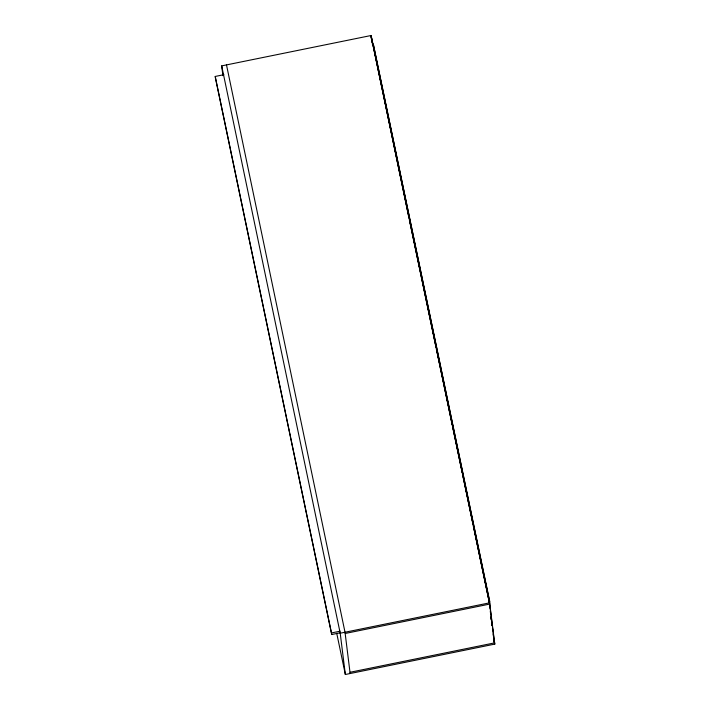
<?xml version="1.0" encoding="UTF-8"?>
<svg xmlns="http://www.w3.org/2000/svg" width="710" height="710" viewBox="0 0 710 710"><rect width="100%" height="100%" fill="white"/><g stroke="black" fill="none" stroke-linecap="round" stroke-linejoin="round"><path stroke-width="1.06" d="M222.904 75.668L221.689 65.888L371.126 35.5L489.793 604.068L345.166 633.48M371.277 36.742L408.96 217.926M340.347 632.761L331.685 634.527L215.423 78.029L215.228 76.449L223.89 74.683M488.666 599.453L489.226 602.657M331.685 634.527L331.49 632.947L340.152 631.181M345.344 674.5L340.214 633.213L489.643 602.826L494.772 644.112L345.344 674.5L336.726 633.276M349.995 672.281L494.622 642.87L493.716 638.53M409.413 220.091L419.61 268.912M420.063 271.078L435.931 347.012M436.384 349.178L452.243 425.112M452.696 427.287L462.219 472.842M462.672 475.017L472.869 523.829M473.322 525.995L489.252 602.24M493.778 639.648L494.772 644.112M493.707 639.808L494.16 641.973M226.499 64.912L345.016 632.237L350.145 673.524M221.689 65.888L340.214 633.213M215.228 76.449L331.49 632.947M494.613 644.139L489.483 602.861L370.966 35.535L371.383 38.926M489.501 604.813L489.9 608.044M490.299 611.283L490.566 613.44M490.974 616.67L491.373 619.901M491.639 622.058L492.039 625.297M492.447 628.528L492.713 630.684M493.113 633.915L493.379 636.071M488.799 600.536L489.066 602.692M490.947 617.78L491.214 619.936M491.613 623.176L491.879 625.324M372.652 44.615L372.244 41.384L372.493 44.65M371.126 35.5L371.942 42.13M489.589 600.793L373.327 44.295L489.785 602.373L489.589 600.793"/></g></svg>
